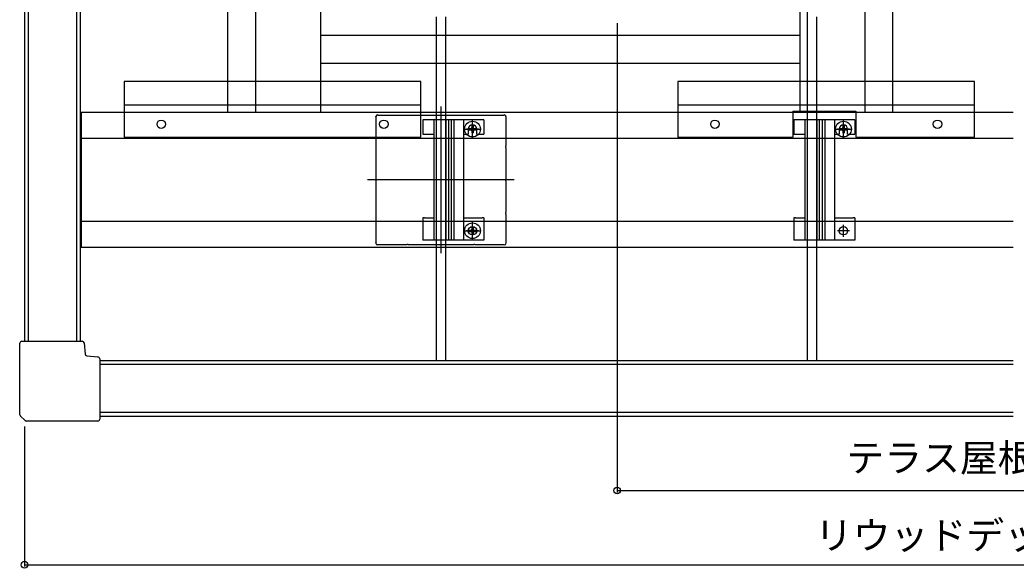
# Model space of a CAD drawing. Units: millimetres, scale not verified. Extents: x -1050 to 1050, y -1560 to 1553.
# Drawn here: x -521 to 16, y -271 to 25 of the extents above; entities that cross this region are included whole.
import ezdxf
from ezdxf.enums import TextEntityAlignment as Align

# ---------------------------------------------------------------- set-up
doc = ezdxf.new("R2010")
doc.units = ezdxf.units.MM
doc.header["$LTSCALE"] = 8
for name, color, linetype in [('0-2_YKK_11', 7, 'Continuous'), ('0-3_YKK_12', 2, 'Continuous'), ('0-4_YKK_13', 4, 'Continuous'), ('0-6_YKK_D', 6, 'Continuous')]:
    doc.layers.add(name, color=color, linetype=linetype)
doc.styles.add('ＭＳ ゴシック', font='')
doc.styles.get('ＭＳ ゴシック').set_extended_font_data('MS Gothic')

msp = doc.modelspace()

# ---------------------------------------------------------------- linework, layer by layer
at = {"layer": '0-2_YKK_11'}
for points in [[(-328.169, -26.279), (-328.009, -26.315), (-327.889, -26.355), (-312.487, -26.355), (-312.304, -26.475), (-311.754, -26.475), (-311.57, -26.355)], [(-311.57, -26.355), (-294.487, -26.355), (-294.304, -26.475), (-293.754, -26.475), (-293.57, -26.355), (-276.487, -26.355), (-276.304, -26.475), (-275.754, -26.475), (-275.57, -26.355), (-260.168, -26.355), (-260.048, -26.315), (-259.889, -26.279)], [(-329.104, -95.495), (-329.068, -95.335), (-329.029, -95.215), (-329.029, -79.813), (-328.909, -79.63), (-328.909, -79.08), (-329.029, -78.897), (-329.029, -61.813), (-328.909, -61.63), (-328.909, -61.08), (-329.029, -60.897), (-329.029, -43.813), (-328.909, -43.63), (-328.909, -43.08), (-329.029, -42.897), (-329.029, -27.495), (-329.068, -27.375), (-329.104, -27.215)], [(-258.953, -27.215), (-258.989, -27.375), (-259.029, -27.495), (-259.029, -42.897), (-259.149, -43.08), (-259.149, -43.63), (-259.029, -43.813), (-259.029, -60.897), (-259.149, -61.08), (-259.149, -61.63), (-259.029, -61.813), (-259.029, -78.897), (-259.149, -79.08), (-259.149, -79.63), (-259.029, -79.813), (-259.029, -95.215), (-258.989, -95.335), (-258.953, -95.495)], [(-259.889, -96.431), (-260.048, -96.395), (-260.168, -96.355), (-275.57, -96.355), (-275.754, -96.235), (-276.304, -96.235), (-276.487, -96.355), (-293.57, -96.355), (-293.754, -96.235), (-294.304, -96.235), (-294.487, -96.355), (-311.57, -96.355), (-311.754, -96.235), (-312.304, -96.235), (-312.487, -96.355), (-327.889, -96.355), (-328.009, -96.395), (-328.169, -96.431)]]:
    msp.add_lwpolyline(points, dxfattribs=at)
for centre, start, end in [((-327.929, -27.455), 101.53696, 168.46304), ((-260.129, -27.455), 11.53696, 78.46304), ((-327.929, -95.255), 191.53696, 258.46304), ((-260.129, -95.255), 281.53696, 348.46304)]:
    msp.add_arc(centre, 1.2, start, end, dxfattribs=at)
at = {"layer": '0-3_YKK_12'}
for p, q in [((-518.529, 514.646), (-518.529, -148.354)), ((-516.529, 514.646), (-516.529, -148.354)), ((-490.529, 514.646), (-490.529, -148.354)), ((-488.529, 514.646), (-488.529, -148.354)), ((-409.028, 367.246), (-409.028, -24.955)), ((-394.028, 367.246), (-394.028, -24.955)), ((-359.028, 367.246), (-359.028, -24.955)), ((-100.529, 367.246), (-100.529, -24.955)), ((-65.529, 367.246), (-65.529, -24.955)), ((-50.529, 367.246), (-50.529, -24.955)), ((-296.529, 26.646), (-296.529, -158.854)), ((-291.529, 26.646), (-291.529, -158.854)), ((-91.529, 26.646), (-91.529, -158.854)), ((-359.028, 16.646), (-100.529, 16.646)), ((-359.028, 1.646), (-100.529, 1.646)), ((14.535, -24.955), (-488.029, -24.955)), ((-488.029, -24.955), (-488.029, -97.755)), ((-294.029, -21.806), (-294.029, -100.904)), ((14.535, -38.955), (-488.029, -38.955)), ((-254.48, -61.355), (-333.577, -61.355)), ((14.535, -83.755), (-488.029, -83.755)), ((14.535, -97.755), (-488.029, -97.755)), ((14.535, -158.854), (-478.029, -158.854)), ((14.535, -160.854), (-478.029, -160.854)), ((14.535, -186.854), (-478.029, -186.854)), ((14.535, -188.854), (-478.029, -188.854))]:
    msp.add_line(p, q, dxfattribs=at)
msp.add_lwpolyline([(-96.529, 51.646), (-96.529, 26.646), (-96.529, -158.854)], dxfattribs=at)
at = {"layer": '0-4_YKK_13'}
for p, q in [((-464.829, -20.854), (-304.829, -20.854)), ((-166.328, -20.854), (-6.328, -20.854)), ((-104.329, -24.354), (-104.329, -38.354)), ((-302.829, -28.955), (-303.829, -28.955)), ((-297.929, -28.955), (-302.829, -28.955)), ((-297.929, -28.955), (-297.929, -93.755)), ((-296.603, -28.955), (-297.929, -28.955)), ((-291.741, -28.955), (-296.603, -28.955)), ((-290.841, -28.955), (-291.741, -28.955)), ((-291.259, -93.755), (-291.259, -28.955)), ((-289.943, -28.955), (-290.841, -28.955)), ((-289.793, -28.955), (-289.943, -28.955)), ((-289.873, -93.755), (-289.873, -28.955)), ((-288.364, -28.955), (-289.793, -28.955)), ((-288.214, -28.955), (-288.364, -28.955)), ((-288.284, -93.755), (-288.284, -28.955)), ((-287.316, -28.955), (-288.214, -28.955)), ((-286.416, -28.955), (-287.316, -28.955)), ((-286.898, -93.755), (-286.898, -28.955)), ((-282.954, -28.955), (-286.416, -28.955)), ((-281.629, -28.955), (-282.954, -28.955)), ((-281.629, -93.755), (-281.629, -28.955)), ((-271.829, -28.955), (-281.629, -28.955)), ((-277.379, -31.88), (-276.679, -31.88)), ((-277.379, -31.88), (-277.379, -33.105)), ((-277.029, -38.505), (-277.029, -29.405)), ((-277.029, -37.205), (-277.029, -30.705)), ((-276.679, -31.88), (-276.679, -33.105)), ((-270.829, -28.955), (-271.829, -28.955)), ((-270.829, -28.955), (-270.829, -36.755)), ((-102.829, -28.955), (-103.829, -28.955)), ((-97.929, -28.955), (-102.829, -28.955)), ((-97.929, -28.955), (-97.929, -93.755)), ((-96.603, -28.955), (-97.929, -28.955)), ((-91.741, -28.955), (-96.603, -28.955)), ((-90.841, -28.955), (-91.741, -28.955)), ((-91.259, -93.755), (-91.259, -28.955)), ((-89.943, -28.955), (-90.841, -28.955)), ((-89.793, -28.955), (-89.943, -28.955)), ((-89.873, -93.755), (-89.873, -28.955)), ((-88.364, -28.955), (-89.793, -28.955)), ((-88.214, -28.955), (-88.364, -28.955)), ((-88.284, -93.755), (-88.284, -28.955)), ((-87.316, -28.955), (-88.214, -28.955)), ((-86.416, -28.955), (-87.316, -28.955)), ((-86.898, -93.755), (-86.898, -28.955)), ((-82.954, -28.955), (-86.416, -28.955)), ((-81.629, -28.955), (-82.954, -28.955)), ((-81.629, -93.755), (-81.629, -28.955)), ((-71.829, -28.955), (-81.629, -28.955)), ((-77.379, -31.88), (-76.679, -31.88)), ((-77.379, -31.88), (-77.379, -33.105)), ((-77.029, -38.505), (-77.029, -29.405)), ((-77.029, -37.205), (-77.029, -30.705)), ((-76.679, -31.88), (-76.679, -33.105)), ((-70.829, -28.955), (-71.829, -28.955)), ((-70.829, -28.955), (-70.829, -36.755)), ((-302.829, -36.755), (-297.929, -36.755)), ((-281.629, -36.755), (-279.279, -36.755)), ((-281.579, -33.955), (-272.479, -33.955)), ((-273.779, -33.955), (-280.279, -33.955)), ((-279.279, -33.955), (-279.279, -36.755)), ((-279.104, -33.605), (-279.104, -34.305)), ((-279.104, -33.605), (-277.879, -33.605)), ((-279.104, -34.305), (-277.879, -34.305)), ((-277.379, -34.805), (-277.379, -36.03)), ((-277.379, -36.03), (-276.679, -36.03)), ((-276.679, -34.805), (-276.679, -36.03)), ((-276.179, -33.605), (-274.954, -33.605)), ((-276.179, -34.305), (-274.954, -34.305)), ((-274.954, -33.605), (-274.954, -34.305)), ((-274.779, -36.755), (-274.779, -33.955)), ((-274.779, -36.755), (-271.829, -36.755)), ((-271.829, -36.755), (-270.829, -36.755)), ((-102.829, -36.755), (-97.929, -36.755)), ((-81.629, -36.755), (-79.279, -36.755)), ((-81.579, -33.955), (-72.479, -33.955)), ((-73.779, -33.955), (-80.279, -33.955)), ((-79.279, -33.955), (-79.279, -36.755)), ((-79.104, -33.605), (-79.104, -34.305)), ((-79.104, -33.605), (-77.879, -33.605)), ((-79.104, -34.305), (-77.879, -34.305)), ((-77.379, -34.805), (-77.379, -36.03)), ((-77.379, -36.03), (-76.679, -36.03)), ((-76.679, -34.805), (-76.679, -36.03)), ((-76.179, -33.605), (-74.954, -33.605)), ((-76.179, -34.305), (-74.954, -34.305)), ((-74.954, -33.605), (-74.954, -34.305)), ((-74.779, -36.755), (-74.779, -33.955)), ((-74.779, -36.755), (-71.829, -36.755)), ((-71.829, -36.755), (-70.829, -36.755)), ((-303.829, -81.755), (-303.829, -93.755)), ((-302.829, -81.755), (-303.829, -81.755)), ((-302.829, -81.755), (-297.929, -81.755)), ((-281.629, -81.755), (-271.829, -81.755)), ((-277.029, -93.305), (-277.029, -84.205)), ((-277.029, -92.005), (-277.029, -85.505)), ((-270.829, -81.755), (-271.829, -81.755)), ((-103.829, -81.755), (-103.829, -93.755)), ((-102.829, -81.755), (-103.829, -81.755)), ((-102.829, -81.755), (-97.929, -81.755)), ((-81.629, -81.755), (-71.829, -81.755)), ((-77.029, -92.005), (-77.029, -85.505)), ((-70.829, -81.755), (-71.829, -81.755)), ((-281.579, -88.755), (-272.479, -88.755)), ((-273.779, -88.755), (-280.279, -88.755)), ((-279.104, -88.405), (-279.104, -89.105)), ((-279.104, -88.405), (-277.879, -88.405)), ((-279.104, -89.105), (-277.879, -89.105)), ((-277.379, -86.68), (-276.679, -86.68)), ((-277.379, -86.68), (-277.379, -87.905)), ((-277.379, -89.605), (-277.379, -90.83)), ((-277.379, -90.83), (-276.679, -90.83)), ((-276.679, -86.68), (-276.679, -87.905)), ((-276.679, -89.605), (-276.679, -90.83)), ((-276.179, -88.405), (-274.954, -88.405)), ((-276.179, -89.105), (-274.954, -89.105)), ((-274.954, -88.405), (-274.954, -89.105)), ((-73.779, -88.755), (-80.279, -88.755)), ((-302.829, -93.755), (-303.829, -93.755)), ((-297.929, -93.755), (-302.829, -93.755)), ((-296.603, -93.755), (-297.929, -93.755)), ((-291.741, -93.755), (-296.603, -93.755)), ((-290.841, -93.755), (-291.741, -93.755)), ((-289.943, -93.755), (-290.841, -93.755)), ((-289.793, -93.755), (-289.943, -93.755)), ((-288.364, -93.755), (-289.793, -93.755)), ((-288.214, -93.755), (-288.364, -93.755)), ((-287.316, -93.755), (-288.214, -93.755)), ((-286.416, -93.755), (-287.316, -93.755)), ((-282.954, -93.755), (-286.416, -93.755)), ((-281.629, -93.755), (-282.954, -93.755)), ((-271.829, -93.755), (-281.629, -93.755)), ((-102.829, -93.755), (-103.829, -93.755)), ((-97.929, -93.755), (-102.829, -93.755)), ((-96.603, -93.755), (-97.929, -93.755)), ((-91.741, -93.755), (-96.603, -93.755)), ((-90.841, -93.755), (-91.741, -93.755)), ((-89.943, -93.755), (-90.841, -93.755)), ((-89.793, -93.755), (-89.943, -93.755)), ((-88.364, -93.755), (-89.793, -93.755)), ((-88.214, -93.755), (-88.364, -93.755)), ((-87.316, -93.755), (-88.214, -93.755)), ((-86.416, -93.755), (-87.316, -93.755)), ((-82.954, -93.755), (-86.416, -93.755)), ((-81.629, -93.755), (-82.954, -93.755)), ((-71.829, -93.755), (-81.629, -93.755)), ((-521.029, -187.94), (-521.029, -149.354)), ((-520.029, -148.354), (-517.614, -148.354)), ((-517.614, -148.354), (-489.851, -148.354)), ((-489.851, -148.354), (-487.427, -148.354)), ((-486.431, -149.267), (-485.902, -155.319)), ((-484.993, -156.228), (-478.941, -156.757)), ((-478.029, -157.753), (-478.029, -160.177)), ((-478.029, -160.177), (-478.029, -187.94)), ((-478.029, -187.94), (-478.029, -190.354)), ((-520.736, -188.647), (-520.639, -188.744)), ((-518.418, -190.965), (-520.639, -188.744)), ((-518.418, -190.965), (-518.321, -191.062)), ((-479.029, -191.354), (-517.614, -191.354))]:
    msp.add_line(p, q, dxfattribs=at)
msp.add_lwpolyline([(-464.829, -38.354), (-304.829, -38.354), (-304.829, -8.354), (-464.829, -8.354)], close=True, dxfattribs=at)
for points in [[(-70.329, -38.354), (-6.328, -38.354), (-6.328, -8.354), (-166.328, -8.354), (-166.328, -38.354), (-104.329, -38.354)], [(-104.329, -24.354), (-70.329, -24.354), (-70.329, -38.354)], [(-303.829, -28.955), (-303.829, -36.755), (-302.829, -36.755)], [(-103.829, -28.955), (-103.829, -36.755), (-102.829, -36.755)], [(-270.829, -81.755), (-270.829, -93.755), (-271.829, -93.755)], [(-70.829, -81.755), (-70.829, -93.755), (-71.829, -93.755)]]:
    msp.add_lwpolyline(points, dxfattribs=at)
for centre, radius in [((-444.829, -31.354), 2.25), ((-324.829, -31.354), 2.25), ((-277.029, -33.955), 4.25), ((-146.328, -31.354), 2.25), ((-77.029, -33.955), 4.25), ((-26.328, -31.354), 2.25), ((-277.029, -88.755), 4.25), ((-277.029, -88.755), 2.25), ((-77.029, -88.755), 2.25)]:
    msp.add_circle(centre, radius, dxfattribs=at)
for centre, radius, start, end in [((-277.029, -33.955), 2.25, 0, 180), ((-77.029, -33.955), 2.25, 0, 180), ((-277.879, -33.105), 0.5, 270, 0), ((-277.879, -34.805), 0.5, 0, 90), ((-276.179, -33.105), 0.5, 180, 270), ((-276.179, -34.805), 0.5, 90, 180), ((-77.879, -33.105), 0.5, 270, 0), ((-77.879, -34.805), 0.5, 0, 90), ((-76.179, -33.105), 0.5, 180, 270), ((-76.179, -34.805), 0.5, 90, 180), ((-277.879, -87.905), 0.5, 270, 0), ((-277.879, -89.605), 0.5, 0, 90), ((-276.179, -87.905), 0.5, 180, 270), ((-276.179, -89.605), 0.5, 90, 180), ((-520.029, -149.354), 1, 90, 180), ((-487.427, -149.354), 1, 5, 90), ((-484.906, -155.231), 1, 185, 265), ((-479.029, -157.753), 1, 0, 85), ((-520.029, -187.94), 1, 180, 225), ((-517.614, -190.354), 1, 225, 270), ((-479.029, -190.354), 1, 270, 0)]:
    msp.add_arc(centre, radius, start, end, dxfattribs=at)
at = {"layer": '0-6_YKK_D'}
for p, q in [((-199.029, 23.184), (-199.029, -229.854)), ((-518.529, -194.354), (-518.529, -269.854)), ((-199.029, -228.854), (200.971, -228.854)), ((-518.529, -268.854), (530.471, -268.854))]:
    msp.add_line(p, q, dxfattribs=at)
for centre in [(-199.029, -228.854), (-518.529, -268.854)]:
    msp.add_circle(centre, 1.8, dxfattribs=at)

# ---------------------------------------------------------------- texts
at = {"layer": '0-6_YKK_D', "style": 'ＭＳ ゴシック'}
for s, p in [('テラス屋根L', (-75.471, -223.189)), ('リウッドデッキW', (-92.435, -264.936))]:
    msp.add_text(s, height=14.96, dxfattribs=at).set_placement(p, align=Align.BOTTOM_LEFT)

doc.saveas('drawing.dxf')
